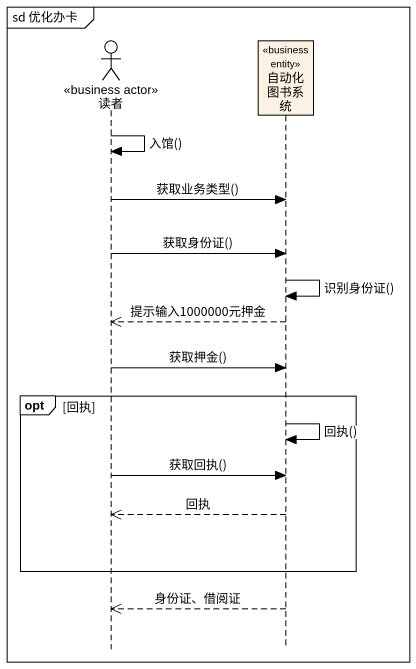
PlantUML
@startuml
mainframe sd 优化办卡
hide footbox
actor 读者 <<business actor>>
participant 自动化图书系统 <<business entity>>

读者 -> 读者 : 入馆()
读者 -> 自动化图书系统 : 获取业务类型()
读者 -> 自动化图书系统 : 获取身份证()
自动化图书系统 -> 自动化图书系统 : 识别身份证()
自动化图书系统 -->> 读者 : 提示输入1000000元押金
读者 -> 自动化图书系统 : 获取押金()
opt 回执
  自动化图书系统 -> 自动化图书系统 : 回执()
  读者 -> 自动化图书系统 : 获取回执()
  自动化图书系统 -->> 读者 : 回执
end
自动化图书系统 -->> 读者 : 身份证、借阅证
@enduml
